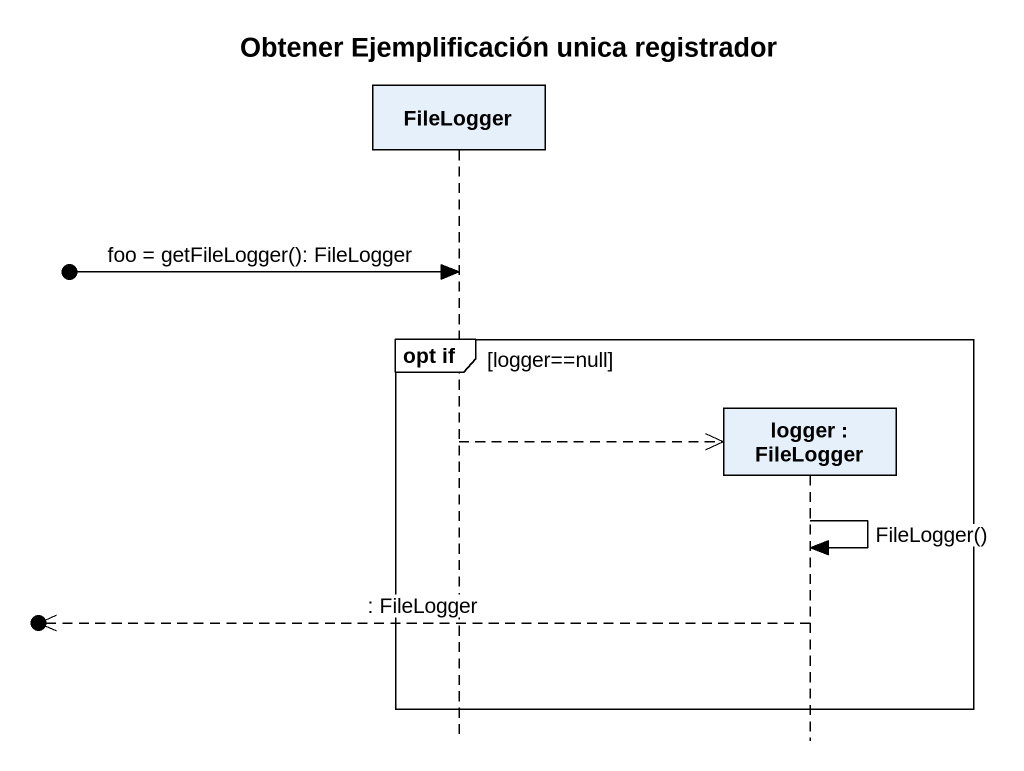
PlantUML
@startuml
title Obtener Ejemplificación unica registrador
hide footbox
participant FileLogger
participant "logger : FileLogger" as logger

[o-> FileLogger : foo = getFileLogger(): FileLogger
group opt if [logger==null]
  FileLogger -->> logger **
  logger -> logger : FileLogger()
  [o<<-- logger : : FileLogger
end
@enduml
